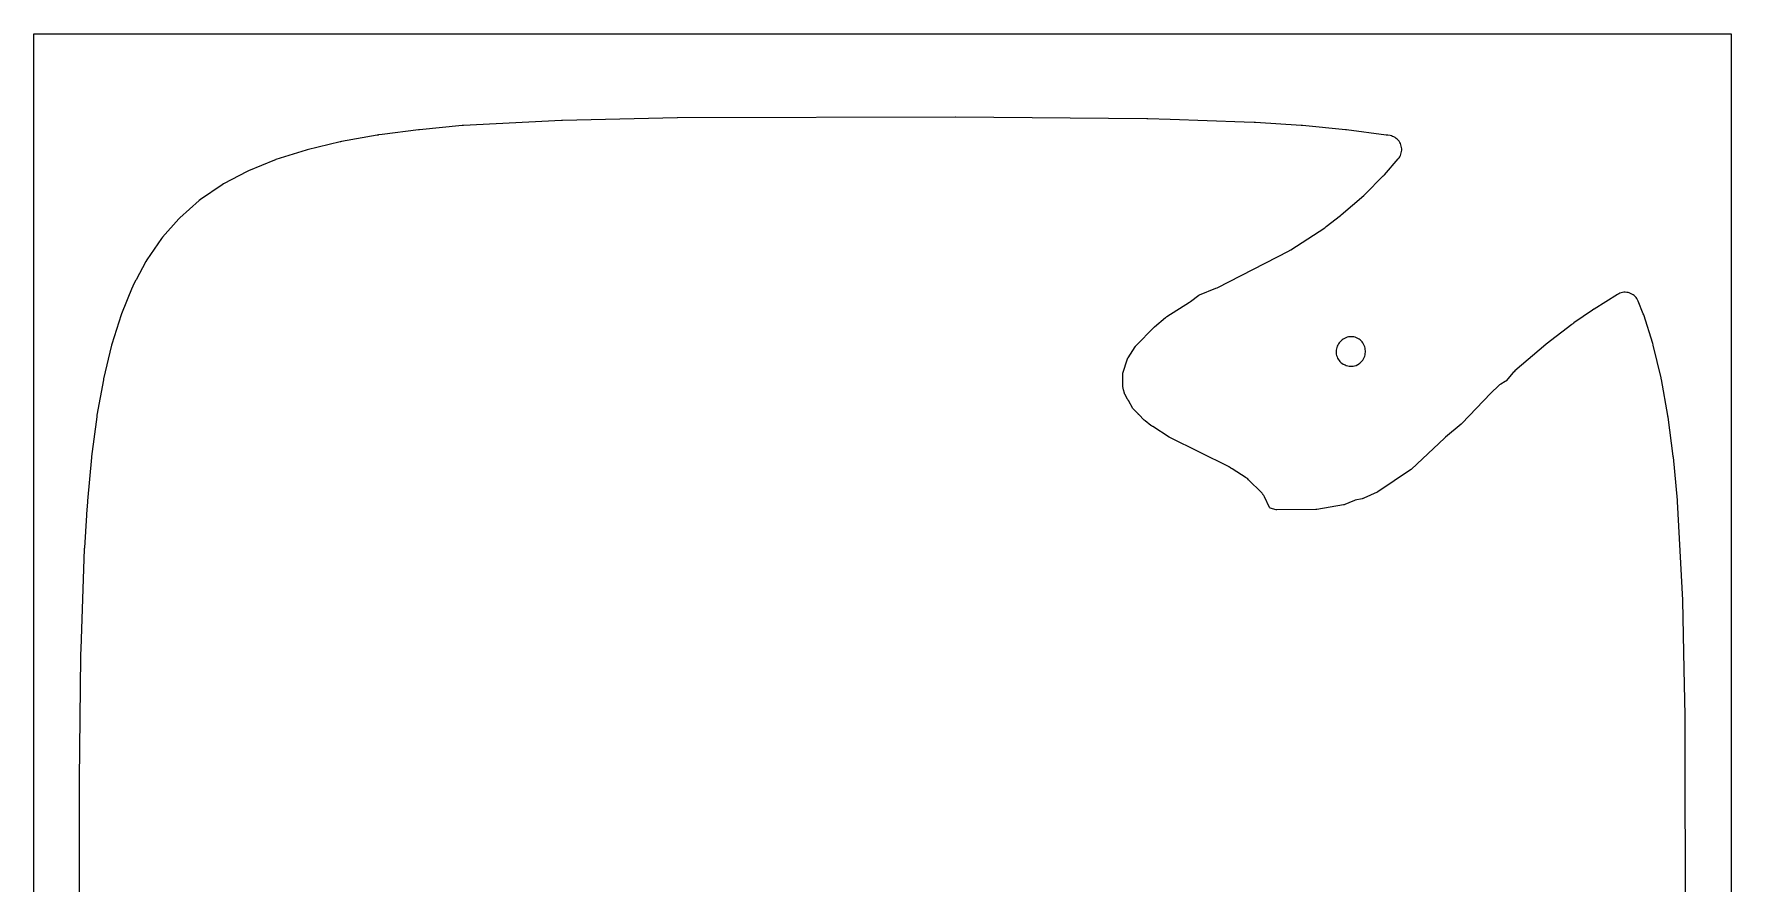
# Model space of a CAD drawing. Header units: millimetres. Extents: x 0 to 300, y 0 to 300.
# Drawn here: x 0 to 300, y 150 to 300 of the extents above; entities that cross this region are included whole.
import ezdxf

# ---------------------------------------------------------------- set-up
doc = ezdxf.new("R2010")
doc.units = ezdxf.units.MM
doc.layers.add('CUT', color=7, linetype='CONTINUOUS')

msp = doc.modelspace()

# ---------------------------------------------------------------- linework, layer by layer
at = {"layer": 'CUT'}
for points in [[(0, 0.06), (0, 299.94), (0, 299.95), (0, 299.98), (0, 299.99), (0.01, 300), (0.02, 300), (0.05, 300), (0.06, 300), (299.9, 300), (299.91, 300), (299.94, 300), (299.95, 300), (299.96, 300), (299.96, 299.99), (299.96, 299.98), (299.96, 299.95), (299.96, 299.94), (299.96, 0.06)], [(291.96, 130.42), (291.87, 169.24), (291.87, 169.28), (291.87, 169.29), (291.85, 179.45), (291.85, 179.52), (291.85, 179.53), (291.85, 179.58), (291.68, 187.79), (291.43, 199.83), (291.43, 199.85), (291.43, 199.99), (290.48, 217.39), (290.48, 217.47), (290.47, 217.62), (289.76, 225.21), (289.75, 225.31), (289.74, 225.39), (288.84, 232.32), (288.84, 232.33), (288.81, 232.5), (288.8, 232.55), (288.8, 232.57), (288.8, 232.6), (287.66, 238.93), (287.63, 239.1), (287.61, 239.18), (287.59, 239.24), (286.21, 245.02), (286.19, 245.09), (286.13, 245.31), (284.52, 250.39), (284.45, 250.58), (283.53, 252.82), (283.43, 253.04), (283.31, 253.25), (283.16, 253.44), (283, 253.62), (282.83, 253.79), (282.63, 253.93), (282.43, 254.06), (282.21, 254.17), (281.98, 254.25), (281.75, 254.31), (281.51, 254.35), (281.27, 254.37), (281.03, 254.36), (280.79, 254.33), (280.55, 254.28), (280.32, 254.2), (280.1, 254.11), (279.89, 253.99), (275.76, 251.39), (275.7, 251.36), (275.47, 251.21), (272.2, 248.94), (272.16, 248.92), (272.11, 248.88), (271.99, 248.8), (271.97, 248.78), (271.88, 248.72), (271.82, 248.68), (267.3, 245.19), (267.21, 245.11), (261.74, 240.46), (261.6, 240.33), (261.47, 240.19), (260.19, 238.71), (260.15, 238.67), (260.14, 238.66), (260.13, 238.65), (260.12, 238.64), (260.11, 238.63), (260.06, 238.6), (259.29, 238.16), (259.03, 237.99), (258.8, 237.8), (257.61, 236.66), (257.57, 236.62), (257.54, 236.59), (257.5, 236.55), (252.4, 231.2), (252.38, 231.18), (252.36, 231.16), (252.28, 231.08), (249.51, 228.76), (249.45, 228.71), (249.34, 228.62), (243.45, 223.11), (243.35, 223.03), (243.34, 223.02), (243.3, 222.99), (237.51, 219.1), (237.48, 219.08), (237.46, 219.07), (237.42, 219.06), (235.03, 218), (234.91, 217.94), (234.89, 217.93), (234.78, 217.9), (233.52, 217.61), (233.31, 217.55), (233.11, 217.48), (231.7, 216.88), (231.57, 216.83), (231.54, 216.82), (231.5, 216.8), (231.49, 216.8), (231.47, 216.79), (231.46, 216.79), (226.74, 215.98), (226.71, 215.97), (226.68, 215.97), (226.66, 215.97), (226.65, 215.97), (226.59, 215.97), (219.67, 215.95), (219.62, 215.95), (219.58, 215.95), (219.57, 215.95), (219.56, 215.95), (219.53, 215.96), (218.52, 216.24), (218.49, 216.25), (218.47, 216.26), (218.45, 216.29), (218.41, 216.35), (217.5, 218.24), (217.37, 218.48), (217.23, 218.66), (217.2, 218.71), (217.15, 218.77), (217.09, 218.85), (217.02, 218.92), (216.92, 219.03), (214.74, 221.2), (214.68, 221.26), (214.54, 221.38), (214.48, 221.44), (214.33, 221.54), (214.25, 221.6), (211.77, 223.18), (211.74, 223.2), (211.72, 223.21), (211.64, 223.26), (211.55, 223.32), (211.54, 223.33), (211.52, 223.34), (211.51, 223.35), (211.49, 223.36), (211.44, 223.39), (211.35, 223.44), (211.33, 223.45), (211.31, 223.46), (211.3, 223.47), (211.28, 223.48), (211.26, 223.49), (211.24, 223.5), (200.79, 228.7), (200.7, 228.76), (200.69, 228.76), (200.67, 228.78), (197.76, 230.63), (197.73, 230.65), (197.71, 230.66), (197.63, 230.71), (197.6, 230.73), (197.58, 230.74), (197.56, 230.75), (197.54, 230.76), (197.53, 230.77), (197.49, 230.8), (197.48, 230.81), (197.43, 230.85), (196.38, 231.68), (196.33, 231.71), (196.29, 231.74), (196.26, 231.77), (196.25, 231.77), (196.24, 231.78), (196.23, 231.79), (196.19, 231.83), (195.33, 232.71), (195.32, 232.72), (195.31, 232.73), (195.29, 232.75), (195.25, 232.79), (195.17, 232.87), (194.25, 233.83), (193.44, 235.22), (193.43, 235.24), (193.42, 235.25), (193.33, 235.41), (193.3, 235.46), (192.79, 236.39), (192.78, 236.4), (192.77, 236.41), (192.77, 236.42), (192.77, 236.43), (192.77, 236.44), (192.76, 236.44), (192.76, 236.45), (192.75, 236.49), (192.75, 236.5), (192.74, 236.51), (192.74, 236.52), (192.74, 236.53), (192.6, 237.11), (192.46, 237.7), (192.46, 237.71), (192.45, 237.76), (192.45, 237.77), (192.45, 240.08), (192.46, 240.1), (193.29, 242.58), (193.3, 242.61), (193.3, 242.62), (193.31, 242.63), (193.31, 242.64), (193.32, 242.65), (193.33, 242.66), (193.35, 242.7), (193.36, 242.71), (193.41, 242.79), (194.65, 244.71), (194.65, 244.72), (194.7, 244.79), (194.71, 244.81), (194.72, 244.82), (194.72, 244.83), (194.75, 244.88), (194.77, 244.9), (194.8, 244.95), (194.81, 244.96), (197.93, 248.14), (197.94, 248.15), (197.95, 248.16), (197.96, 248.17), (198.07, 248.26), (200.01, 249.91), (200.04, 249.93), (200.1, 249.98), (200.23, 250.07), (204.24, 252.61), (204.41, 252.72), (205.91, 253.86), (205.99, 253.91), (206.03, 253.93), (208.91, 255.08), (209.12, 255.17), (221.88, 261.71), (221.93, 261.73), (222.18, 261.88), (228.14, 265.77), (228.3, 265.89), (228.39, 265.96), (228.4, 265.96), (230.94, 267.94), (231.04, 268.02), (235.04, 271.48), (235.17, 271.6), (235.22, 271.65), (235.23, 271.66), (238.48, 274.91), (238.52, 274.96), (238.54, 274.98), (238.58, 275.02), (238.69, 275.14), (241.13, 277.93), (241.28, 278.12), (241.41, 278.32), (241.52, 278.54), (241.61, 278.76), (241.68, 278.99), (241.72, 279.22), (241.75, 279.46), (241.75, 279.7), (241.72, 279.94), (241.68, 280.18), (241.61, 280.41), (241.52, 280.63), (241.41, 280.84), (241.28, 281.04), (241.13, 281.23), (240.96, 281.4), (240.78, 281.56), (240.58, 281.7), (240.37, 281.81), (240.15, 281.91), (239.93, 281.99), (239.69, 282.04), (239.3, 282.11), (239.08, 282.14), (239.01, 282.14), (232.02, 283.06), (232, 283.07), (231.82, 283.09), (224.22, 283.8), (224.1, 283.81), (223.95, 283.82), (215.9, 284.35), (215.74, 284.36), (215.67, 284.36), (215.66, 284.36), (213.92, 284.42), (200.85, 284.87), (200.84, 284.87), (200.8, 284.87), (196.88, 285.01), (196.79, 285.01), (196.71, 285.01), (162.86, 285.28), (162.83, 285.28), (113.73, 285.17), (113.69, 285.17), (93.41, 284.74), (93.35, 284.74), (93.22, 284.74), (75.91, 283.81), (75.86, 283.81), (75.68, 283.8), (68.12, 283.09), (68, 283.07), (67.94, 283.07), (61.56, 282.23), (60.93, 282.15), (60.92, 282.15), (60.83, 282.14), (60.77, 282.13), (60.69, 282.11), (60.67, 282.11), (54.38, 281), (54.18, 280.95), (54.13, 280.94), (54.11, 280.93), (48.28, 279.55), (48.1, 279.5), (42.78, 277.81), (42.75, 277.8), (42.69, 277.78), (42.53, 277.72), (37.9, 275.81), (37.68, 275.71), (33.53, 273.51), (33.29, 273.37), (29.44, 270.75), (29.19, 270.55), (25.8, 267.54), (25.59, 267.32), (22.73, 264.08), (22.54, 263.85), (19.94, 260.07), (19.79, 259.82), (18.06, 256.57), (18.03, 256.51), (17.56, 255.62), (17.47, 255.43), (17.45, 255.37), (17.43, 255.32), (17.4, 255.24), (17.39, 255.21), (15.48, 250.58), (15.41, 250.38), (13.77, 245.17), (13.72, 245), (12.31, 239.08), (12.3, 239.06), (12.27, 238.89), (11.14, 232.63), (11.12, 232.45), (11.11, 232.41), (11.11, 232.35), (10.2, 225.35), (10.19, 225.33), (10.17, 225.16), (9.45, 217.54), (9.45, 217.43), (9.44, 217.3), (9.44, 217.28), (9.44, 217.27), (9.31, 215.25), (9.29, 215.04), (9.29, 215), (8.91, 209.22), (8.9, 209.06), (8.9, 208.98), (8.34, 193.16), (8.35, 193), (8.35, 192.95), (8.35, 192.91), (8.25, 190.21), (8.25, 190.12), (8.25, 190.04), (8, 168.28), (8, 168.25), (8, 118.33)]]:
    msp.add_lwpolyline(points, dxfattribs=at)
msp.add_lwpolyline([(230.19, 243.41), (230.24, 243.18), (230.32, 242.95), (230.42, 242.73), (230.53, 242.52), (230.67, 242.32), (230.83, 242.14), (231, 241.97), (231.19, 241.82), (231.39, 241.69), (231.6, 241.58), (231.73, 241.52), (231.96, 241.43), (232.2, 241.36), (232.45, 241.31), (232.69, 241.29), (232.94, 241.3), (233.19, 241.32), (233.43, 241.38), (233.67, 241.45), (233.9, 241.55), (233.94, 241.57), (234.16, 241.7), (234.36, 241.84), (234.55, 242.01), (234.72, 242.19), (234.88, 242.39), (235.01, 242.6), (235.12, 242.83), (235.21, 243.07), (235.27, 243.31), (235.31, 243.56), (235.32, 243.81), (235.32, 244.02), (235.31, 244.27), (235.27, 244.51), (235.21, 244.75), (235.13, 244.98), (235.02, 245.2), (234.9, 245.41), (234.75, 245.61), (234.59, 245.79), (234.41, 245.95), (234.21, 246.1), (234, 246.22), (233.78, 246.33), (233.55, 246.41), (233.31, 246.47), (233.07, 246.51), (232.82, 246.52), (232.57, 246.51), (232.33, 246.47), (232.09, 246.41), (231.86, 246.33), (231.64, 246.22), (231.43, 246.1), (231.23, 245.95), (231.05, 245.79), (230.88, 245.62), (230.72, 245.44), (230.58, 245.25), (230.45, 245.04), (230.35, 244.83), (230.26, 244.6), (230.2, 244.37), (230.17, 244.13), (230.15, 243.89), (230.16, 243.65)], close=True, dxfattribs=at)

doc.saveas('drawing.dxf')
